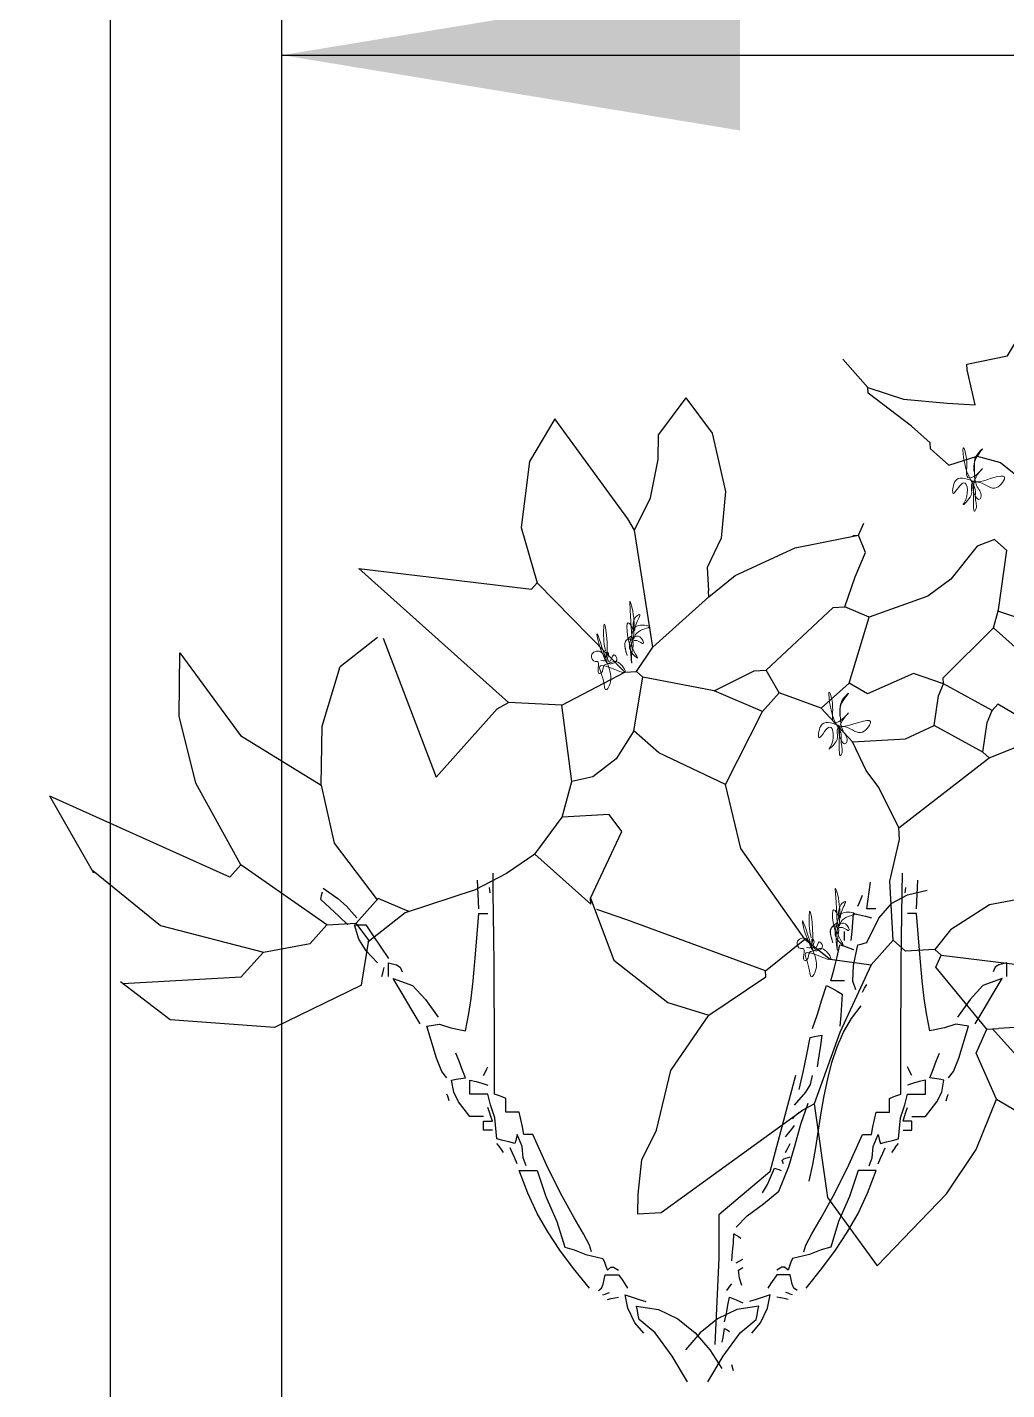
# Model space of a CAD drawing. Header units: millimetres. Extents: x -414464 to 1686, y -90036 to 108605.
# Drawn here: x -403608 to -403181, y 2569 to 3163 of the extents above; entities that cross this region are included whole.
import ezdxf

# ---------------------------------------------------------------- set-up
doc = ezdxf.new("R2010")
doc.units = ezdxf.units.MM
doc.header["$LTSCALE"] = 1000
doc.header["$MEASUREMENT"] = 0
doc.linetypes.add('AUDIT_D_120904163729-0', pattern=[0])
doc.layers.get('0').update_dxf_attribs({"linetype": 'AUDIT_D_120904163729-0'})
doc.layers.add('sb shrubs', color=1, linetype='Continuous')
doc.layers.add('sb-design', color=3, linetype='Continuous')
doc.styles.add('ATTR', font='romans.shx', dxfattribs={"width": 0.8, "height": 0.7})
doc.styles.add('ROMANS', font='romans.shx', dxfattribs={"width": 0.85})
doc.dimstyles.new('DIM-100', dxfattribs={"dimscale": 100, "dimtxt": 2, "dimasz": 2, "dimexe": 0.18, "dimexo": 0.0625, "dimgap": 1, "dimtad": 1, "dimdec": 0, "dimzin": 0, "dimdsep": 46, "dimtxsty": 'ROMANS', "dimcen": 0.09, "dimclrd": 1, "dimclre": 1, "dimclrt": 3, "dimadec": 0, "dimazin": 0, "dimtfac": 1, "dimtdec": 0, "dimtix": 1, "dimtmove": 2, "dimatfit": 3, "dimfxl": 1, "dimtolj": 1, "dimtzin": 0, "dimarcsym": 0})

# ---------------------------------------------------------------- blocks, each defined once
blk = doc.blocks.new('A$C3E916B73')
at = {"layer": 'sb shrubs', "color": 96}
for p, q in [((-5.583, 6.309), (-4.983, 7.234)), ((-4.983, 7.234), (-4.029, 6.346)), ((2.89, 6.753), (3.878, 7.086)), ((3.878, 7.086), (3.984, 6.346)), ((2.219, 6.235), (2.89, 6.753)), ((-8.072, 6.381), (-7.764, 6.381)), ((-8.054, 6.124), (-8.072, 6.381)), ((-7.764, 6.381), (-5.843, 5.151)), ((-5.689, 5.074), (-5.583, 6.309)), ((-4.029, 6.346), (-3.606, 5.791)), ((1.538, 4.997), (2.219, 6.235)), ((3.984, 6.346), (3.914, 5.015)), ((-7.983, 5.68), (-8.054, 6.124)), ((1.307, 5.689), (1.922, 6.227)), ((1.922, 6.227), (2.23, 6.227)), ((0.846, 5.997), (0.461, 5.151)), ((1.307, 5.689), (0.846, 5.997)), ((-3.606, 5.791), (-3.306, 5.151)), ((-7.765, 5.305), (-7.983, 5.68)), ((-3.306, 5.151), (-2.614, 5.612)), ((-2.614, 5.612), (-2.383, 5.382)), ((1.307, 5.689), (1.384, 5.151)), ((-2.383, 5.382), (-3.306, 4.228)), ((-7.765, 5.305), (-7.534, 4.536)), ((-5.843, 5.151), (-5.689, 5.074)), ((-5.3, 4.164), (-5.689, 5.074)), ((-3.306, 5.151), (-3.536, 4.536)), ((0.461, 5.151), (0.461, 4.843)), ((1.538, 4.997), (1.153, 4.305)), ((1.384, 5.151), (1.538, 4.997)), ((3.914, 5.015), (3.69, 4.074)), ((8.435, 5.095), (7.886, 4.955)), ((9.07, 4.947), (8.435, 5.095)), ((-0.461, 4.766), (-0.692, 4.843)), ((0.461, 4.843), (-0.461, 4.766)), ((0.461, 4.843), (1.153, 4.305)), ((7.886, 4.955), (8.962, 4.109)), ((9.5, 4.494), (9.07, 4.947)), ((10.482, 4.873), (10.115, 4.494)), ((10.906, 4.91), (10.482, 4.873)), ((11.345, 4.724), (10.906, 4.91)), ((-0.461, 4.766), (0.592, 3.188)), ((11.345, 4.724), (10.961, 3.802)), ((-7.534, 4.536), (-6.996, 3.844)), ((-3.536, 4.536), (-3.382, 4.228)), ((9.731, 4.186), (9.5, 4.494)), ((10.115, 4.494), (9.731, 4.186)), ((1.153, 4.305), (1.307, 3.383)), ((4.767, 4.382), (3.69, 4.074)), ((4.767, 4.382), (5.714, 4.238)), ((-4.843, 3.306), (-5.3, 4.164)), ((-3.382, 4.228), (-3.998, 3.383)), ((-3.382, 4.228), (-3.306, 4.228)), ((-3.306, 4.228), (-3.229, 4.228)), ((-0.738, 4.228), (-3.229, 4.228)), ((0.461, 3.229), (-0.738, 4.228)), ((3.69, 4.074), (3.69, 4.152)), ((5.714, 4.238), (6.456, 3.794)), ((8.962, 4.109), (8.962, 3.956)), ((9.731, 4.186), (9.807, 3.648)), ((3.69, 4.074), (2.921, 3.306)), ((8.962, 3.956), (7.808, 3.879)), ((8.962, 3.956), (9.269, 3.494)), ((-7.524, 3.646), (-6.996, 3.844)), ((-6.996, 3.844), (-6.227, 3.383)), ((4.066, 3.397), (5.098, 3.872)), ((5.098, 3.872), (5.583, 3.823)), ((6.456, 3.794), (6.688, 3.536)), ((7.808, 3.879), (7.117, 3.341)), ((10.961, 3.802), (11.037, 3.648)), ((-12.674, 3.684), (-14.026, 3.507)), ((-11.507, 3.195), (-12.674, 3.684)), ((-8.195, 3.054), (-7.524, 3.646)), ((9.807, 3.648), (9.269, 3.494)), ((9.807, 3.648), (11.037, 3.648)), ((11.93, 3.319), (11.037, 3.648)), ((-14.026, 3.507), (-14.646, 2.976)), ((-6.227, 3.383), (-6.227, 3.306)), ((-3.998, 3.383), (-3.921, 3.229)), ((-3.921, 3.229), (-2.229, 3.536)), ((1.307, 3.383), (0.592, 3.188)), ((1.845, 3.075), (1.307, 3.383)), ((3.143, 2.479), (4.066, 3.397)), ((5.074, 3.383), (4.843, 3.306)), ((6.688, 3.536), (5.074, 3.383)), ((6.688, 3.536), (6.919, 3.46)), ((9.269, 3.494), (9.192, 3.264)), ((-6.227, 3.306), (-7.995, 2.537)), ((-6.227, 3.306), (-5.689, 2.921)), ((-5.371, 3.202), (-4.843, 3.306)), ((-4.843, 3.306), (-4.536, 2.998)), ((-3.921, 3.229), (-3.998, 3.152)), ((0.461, 3.152), (0.461, 3.229)), ((2.921, 3.306), (1.845, 3.075)), ((4.843, 3.306), (4.69, 3.075)), ((7.117, 3.341), (7.117, 2.956)), ((8.082, 3.209), (7.117, 2.956)), ((8.654, 3.187), (8.082, 3.209)), ((9.192, 3.264), (8.654, 3.187)), ((9.192, 3.264), (9.423, 2.726)), ((12.424, 2.913), (11.93, 3.319)), ((-11.507, 3.195), (-11.378, 2.614)), ((-8.456, 2.229), (-8.195, 3.054)), ((-5.689, 2.921), (-5.371, 3.202)), ((-4.382, 3.152), (-4.536, 2.998)), ((-3.998, 3.152), (-4.382, 3.152)), ((-3.782, 2.906), (-3.998, 3.152)), ((0.461, 3.152), (0.384, 2.691)), ((1.845, 3.075), (2.23, 2.614)), ((4.69, 3.075), (4.228, 2.845)), ((4.69, 3.075), (5.305, 2.845)), ((8.654, 3.187), (8.011, 2.284)), ((-14.622, 2.998), (-13.069, 2.998)), ((-13.069, 2.998), (-12.762, 2.691)), ((-5.689, 2.921), (-6.458, 1.691)), ((-4.536, 2.998), (-4.536, 2.229)), ((-3.253, 2.611), (-3.782, 2.906)), ((10.961, 2.879), (10.807, 2.726)), ((10.961, 2.879), (11.789, 2.543)), ((12.729, 2.187), (12.424, 2.913)), ((-14.083, 2.267), (-12.762, 2.691)), ((-12.762, 2.691), (-12.147, 2.614)), ((0.384, 2.691), (0.308, 2.614)), ((5.305, 2.845), (6.304, 2.46)), ((9.423, 2.726), (9.346, 2.495)), ((10.977, 1.692), (10.807, 2.726)), ((-12.147, 2.614), (-11.916, 2.383)), ((-11.378, 2.614), (-11.532, 2.383)), ((-10.884, 2.285), (-11.392, 2.64)), ((-7.995, 2.537), (-8.38, 2.383)), ((-2.691, 2.537), (-3.253, 2.611)), ((-2.691, 2.537), (-1.845, 2.229)), ((0.308, 2.614), (-0.077, 2.153)), ((2.076, 1.384), (2.23, 2.614)), ((9.346, 2.495), (9.423, 2.341)), ((11.789, 2.543), (12.498, 1.88)), ((-11.916, 2.383), (-12.992, 1.538)), ((-11.916, 2.383), (-11.532, 2.383)), ((-11.224, 2.076), (-11.532, 2.383)), ((-1.845, 2.229), (-1.461, 2.383)), ((-1.461, 2.383), (-1.153, 2.229)), ((4.926, 2.381), (3.143, 2.479)), ((6.24, 1.988), (4.926, 2.381)), ((6.304, 2.46), (6.765, 2.076)), ((9.423, 2.341), (8.27, 0.804)), ((9.423, 2.341), (9.565, 1.618)), ((-14.928, 1.5), (-14.083, 2.267)), ((-10.833, 2.271), (-11.224, 2.076)), ((-9.952, 2.034), (-10.884, 2.285)), ((-8.456, 2.306), (-9.148, 1.615)), ((-8.456, 2.306), (-8.456, 2.229)), ((-8.456, 2.229), (-7.995, 1.384)), ((-4.536, 2.229), (-4.382, 1.691)), ((-1.845, 2.229), (-1.384, 1.922)), ((-1.153, 2.229), (-1.23, 1.922)), ((-0.461, 2.153), (-0.923, 1.691)), ((-0.077, 2.153), (-0.461, 2.153)), ((-0.077, 2.153), (-0.076, 1.575)), ((8.011, 2.284), (7.799, 1.396)), ((12.498, 1.88), (12.729, 2.187)), ((-11.76, 1.323), (-11.237, 2.093)), ((-9.533, 1.845), (-9.952, 2.034)), ((6.919, 1.538), (6.765, 2.076)), ((-9.148, 1.615), (-9.533, 1.845)), ((-1.384, 1.922), (-1.23, 1.922)), ((-1.23, 1.922), (-0.923, 1.691)), ((4.92, 1.384), (4.075, 1.845)), ((-13.146, 1.691), (-15.432, 0.503)), ((-12.992, 1.538), (-13.146, 1.691)), ((-9.148, 1.615), (-8.764, 1.153)), ((-6.458, 1.691), (-6.611, 0.846)), ((-4.382, 1.691), (-4.382, 1.538)), ((-0.923, 1.691), (-0.769, 1.307)), ((9.565, 1.618), (10.422, 0.419)), ((10.73, 0.804), (10.977, 1.692)), ((-14.914, 1.538), (-15.432, 0.503)), ((-12.992, 1.538), (-13.519, 0.438)), ((-4.382, 1.538), (-4.613, 0.999)), ((-4.382, 1.538), (-3.152, 0.692)), ((-0.076, 1.575), (-0.307, 0.999)), ((4.92, 1.384), (4.997, 1.461)), ((4.997, 1.461), (6.227, 1.461)), ((6.227, 1.461), (6.919, 1.538)), ((-11.886, 0.556), (-11.76, 1.323)), ((-7.995, 1.384), (-8.149, 1.153)), ((-0.769, 1.307), (-0.538, 0.999)), ((2.076, 1.384), (1.845, 1.153)), ((2.076, 1.384), (2.076, 1.153)), ((4.92, 1.384), (5.612, 0.231)), ((7.799, 1.396), (7.808, 0.727)), ((-8.764, 1.153), (-8.61, 0.692)), ((-8.149, 1.153), (-8.764, 1.153)), ((1.845, 1.076), (1.538, 0.692)), ((1.845, 1.153), (1.845, 1.076)), ((2.076, 1.153), (2.306, 0.692)), ((-4.613, 0.999), (-4.766, 0.769)), ((-0.538, 0.999), (-0.615, 0.538)), ((-0.538, 0.999), (-0.307, 0.999)), ((-0.307, 0.999), (-0.231, 0.154)), ((-6.611, 0.846), (-7.457, 0.384)), ((-6.611, 0.846), (-6.073, -0.077)), ((-4.766, 0.769), (-4.92, 0.384)), ((3.613, 0.538), (3.383, 0.846)), ((7.808, 0.727), (7.962, 0.573)), ((8.27, 0.804), (7.962, 0.573)), ((10.422, 0.419), (10.73, 0.804)), ((-12.9, -0.152), (-11.886, 0.556)), ((-11.886, 0.556), (-11.829, -0.211)), ((-10.968, -1.315), (-10.379, 0.538)), ((-10.379, 0.538), (-9.533, -0.308)), ((-8.61, 0.692), (-8.687, -0.308)), ((-8.336, 0.65), (-8.61, 0.692)), ((-8.019, 0.429), (-8.336, 0.65)), ((-3.229, 0.615), (-3.844, 0.231)), ((-3.152, 0.692), (-3.229, 0.615)), ((-3.229, 0.615), (-3.152, 0.231)), ((-3.152, 0.692), (-2.691, 0.538)), ((-2.691, 0.538), (-2.383, 0.538)), ((-2.691, 0.538), (-2.537, 0.308)), ((-2.383, 0.538), (-2.537, 0.308)), ((-2.383, 0.538), (-2.076, 0.461)), ((-0.615, 0.538), (-0.846, 0.308)), ((1.384, 0.615), (1.23, 0.231)), ((1.538, 0.692), (1.384, 0.615)), ((1.384, 0.692), (1.384, 0.615)), ((2.306, 0.692), (1.922, 0.308)), ((2.306, 0.692), (3.075, -0.077)), ((3.613, 0.538), (3.383, -0.077)), ((3.613, 0.538), (5.458, -0.231)), ((7.962, 0.573), (7.886, 0.496)), ((-13.519, 0.438), (-13.688, -0.447)), ((-7.765, 0.077), (-8.019, 0.429)), ((-7.457, 0.384), (-7.765, 0.077)), ((-4.92, 0.384), (-5.305, -0.077)), ((-4.92, 0.384), (-4.228, 0.384)), ((-4.228, 0.384), (-3.844, 0.231)), ((-2.076, 0.461), (-1.307, 0.231)), ((-2.076, 0.461), (-1.768, 0)), ((8.764, 0.384), (7.227, -0.692)), ((8.764, 0.384), (9.302, 0)), ((-3.844, 0.231), (-3.767, -0.154)), ((-3.152, 0.231), (-3.075, 0.077)), ((-2.537, 0.308), (-2.998, 0)), ((-2.537, 0.308), (-2.537, 0.231)), ((-2.537, 0.231), (-2.306, -0.308)), ((-1.307, 0.231), (-1.384, 0)), ((-0.846, 0.308), (-1.307, 0.231)), ((-0.846, 0.308), (-0.538, -0.154)), ((1.23, 0.231), (0.692, 0.077)), ((1.23, 0.231), (1.384, 0.154)), ((1.922, 0.308), (1.691, 0.154)), ((5.458, -0.231), (5.612, 0.231)), ((-7.765, 0.077), (-7.611, -0.615)), ((-3.075, 0.077), (-3.69, -0.308)), ((-2.998, 0), (-3.075, 0.077)), ((-1.768, 0), (-2.306, -0.308)), ((-1.768, 0), (-1.384, 0)), ((-1.384, 0), (-0.923, -0.308)), ((-0.231, 0.154), (-0.538, -0.154)), ((-0.231, 0.154), (0.231, -0.154)), ((0.692, 0.077), (0.231, -0.231)), ((1.384, 0.154), (1.384, -0.384)), ((1.691, 0.154), (1.384, 0.154)), ((9.302, 0), (8.072, -0.769)), ((-13.632, -1.273), (-12.9, -0.152)), ((-6.073, -0.077), (-6.688, -0.384)), ((-6.073, -0.077), (-5.843, -0.308)), ((-5.305, -0.077), (-5.843, -0.308)), ((-5.305, -0.077), (-4.92, -0.384)), ((-3.767, -0.154), (-3.69, -0.308)), ((-0.538, -0.154), (-0.692, -0.384)), ((0.231, -0.154), (0.231, -0.231)), ((3.017, -0.518), (3.075, -0.077)), ((3.383, -0.077), (3.075, -0.077)), ((-11.829, -0.211), (-11.548, -0.978)), ((-9.533, -0.308), (-9.379, -0.384)), ((-8.687, -0.308), (-9.379, -0.384)), ((-8.687, -0.308), (-7.842, -0.692)), ((-5.843, -0.308), (-5.996, -0.615)), ((-4.689, -0.231), (-4.92, -0.384)), ((-4.074, -0.461), (-4.689, -0.231)), ((-3.69, -0.308), (-4.074, -0.461)), ((-3.69, -0.308), (-3.69, -0.384)), ((-2.306, -0.308), (-2.998, -0.999)), ((-0.923, -0.308), (-0.692, -0.384)), ((0.231, -0.231), (-0.231, -1.23)), ((-13.688, -0.447), (-13.632, -1.273)), ((-9.379, -0.384), (-11.235, -2.24)), ((-6.688, -0.384), (-7.611, -0.615)), ((-6.688, -0.384), (-6.15, -0.615)), ((-4.92, -0.384), (-4.613, -1.23)), ((-3.69, -0.384), (-2.998, -0.999)), ((-0.692, -0.384), (-0.384, -1.153)), ((0.39, -0.711), (0.955, -0.459)), ((0.955, -0.459), (1.384, -0.384)), ((1.384, -0.384), (1.999, -1.845)), ((2.678, -1.287), (3.017, -0.518)), ((-7.842, -0.692), (-8.918, -1.922)), ((-7.842, -0.692), (-7.688, -0.692)), ((-7.611, -0.615), (-7.688, -0.692)), ((-7.688, -0.692), (-7.457, -0.999)), ((-6.15, -0.615), (-5.996, -0.615)), ((-5.996, -0.615), (-5.074, -1.384)), ((-0.231, -1.23), (0.39, -0.711)), ((7.15, -0.692), (7.073, -0.769)), ((7.073, -0.692), (7.073, -0.769)), ((7.073, -0.692), (7.15, -0.692)), ((7.15, -0.692), (7.227, -0.692)), ((5.326, -0.977), (6.535, -0.769)), ((7.073, -0.769), (6.535, -0.769)), ((7.073, -0.769), (7.073, -0.846)), ((7.073, -0.846), (7.303, -1.23)), ((8.072, -0.769), (7.919, -0.999)), ((-11.548, -0.978), (-11.041, -1.333)), ((-7.457, -0.999), (-7.611, -2.537)), ((-7.457, -0.999), (-6.688, -1.614)), ((-2.998, -0.999), (-2.921, -1.23)), ((-2.271, -0.952), (-2.927, -1.213)), ((-1.922, -0.922), (-2.271, -0.952)), ((-0.384, -1.153), (-1.922, -0.922)), ((4.761, -1.532), (5.326, -0.977)), ((7.919, -0.999), (7.303, -1.23)), ((7.919, -0.999), (9.225, -1.076)), ((-4.613, -1.23), (-4.92, -1.384)), ((-3.833, -1.461), (-4.613, -1.23)), ((-2.921, -1.23), (-2.768, -1.999)), ((-0.384, -1.153), (-0.231, -1.23)), ((7.303, -1.23), (7.073, -1.614)), ((9.225, -1.076), (10.148, -1.768)), ((-5.074, -1.384), (-4.92, -1.384)), ((-4.92, -1.384), (-4.766, -1.768)), ((2.383, -1.768), (2.678, -1.287)), ((5.612, -1.384), (4.761, -1.532)), ((5.612, -1.384), (6.381, -1.461)), ((-3.518, -1.667), (-3.833, -1.461)), ((6.381, -1.461), (6.535, -1.691)), ((-6.688, -1.614), (-6.329, -1.874)), ((-6.688, -1.614), (-6.688, -1.691)), ((-6.688, -1.999), (-6.688, -1.691)), ((-4.766, -1.768), (-4.613, -2.076)), ((-3.152, -2.076), (-3.518, -1.667)), ((0.984, -1.731), (0.615, -1.768)), ((0.615, -1.768), (1, -2.537)), ((1.337, -1.879), (0.984, -1.731)), ((2.383, -1.768), (1.999, -1.845)), ((2.383, -1.768), (3.075, -2.076)), ((6.535, -1.691), (5.843, -2.229)), ((7.073, -1.614), (6.535, -1.691)), ((7.073, -1.614), (7.227, -1.845)), ((10.148, -1.768), (9.994, -2.076)), ((-11.235, -2.24), (-8.995, -1.845)), ((-9.087, -2.658), (-8.918, -1.922)), ((-8.995, -1.845), (-8.918, -1.922)), ((-6.329, -1.874), (-5.528, -2.19)), ((1.614, -2.229), (1.337, -1.879)), ((1.999, -1.845), (1.614, -2.229)), ((7.227, -1.845), (8.072, -1.999)), ((7.227, -1.845), (7.38, -2.998)), ((8.457, -1.922), (8.072, -1.999)), ((9.994, -2.076), (8.457, -1.922)), ((-6.486, -2.369), (-6.688, -1.999)), ((-4.613, -2.076), (-4.689, -2.306)), ((-2.921, -2.153), (-3.152, -2.076)), ((-2.768, -1.999), (-2.921, -2.153)), ((2.932, -2.249), (3.075, -2.076)), ((8.072, -1.999), (9.225, -3.613)), ((-5.528, -2.19), (-4.689, -2.306)), ((-4.766, -2.306), (-4.689, -2.306)), ((-4.689, -2.306), (-4.613, -2.46)), ((2.664, -2.397), (2.932, -2.249)), ((5.843, -2.229), (5.679, -2.752)), ((-6.394, -2.974), (-6.486, -2.369)), ((2.306, -2.537), (2.664, -2.397)), ((-8.929, -3.511), (-9.087, -2.658)), ((-7.611, -2.537), (-7.688, -2.691)), ((-7.611, -2.537), (-7.379, -2.947)), ((1, -2.537), (0.923, -2.691)), ((2.614, -2.767), (2.306, -2.537)), ((-7.688, -2.691), (-8.566, -4.048)), ((0, -2.691), (-0.461, -3.075)), ((0.923, -2.691), (0, -2.691)), ((2.763, -2.796), (2.614, -2.767)), ((3.074, -2.959), (2.763, -2.796)), ((5.679, -2.752), (5.714, -3.418)), ((-7.379, -2.947), (-7.248, -3.442)), ((-6.526, -3.745), (-6.394, -2.974)), ((-2.783, -3.153), (-2.614, -2.998)), ((-2.614, -2.998), (-2.229, -2.998)), ((-2.229, -2.998), (-2.229, -3.383)), ((3.427, -3.27), (3.074, -2.959)), ((7.38, -2.998), (6.458, -4.228)), ((7.38, -2.998), (8.61, -3.844)), ((-3.613, -3.306), (-3.46, -3.152)), ((-3.46, -3.152), (-3.085, -3.249)), ((-3.085, -3.249), (-2.783, -3.153)), ((-0.461, -3.075), (-0.384, -3.229)), ((0.923, -3.152), (-0.384, -3.229)), ((1.538, -3.921), (0.923, -3.152)), ((-3.613, -3.306), (-3.69, -3.383)), ((3.613, -3.536), (3.427, -3.27)), ((-8.566, -4.048), (-8.929, -3.511)), ((-7.248, -3.442), (-7.226, -3.767)), ((-3.69, -3.459), (-3.921, -3.69)), ((-3.69, -3.383), (-3.69, -3.459)), ((-2.229, -3.383), (-1.614, -3.459)), ((-1.614, -3.459), (-1.461, -3.69)), ((2.153, -3.613), (2.383, -3.383)), ((2.383, -3.383), (2.805, -3.521)), ((2.805, -3.521), (3.257, -3.566)), ((3.257, -3.566), (3.613, -3.536)), ((3.613, -3.536), (3.69, -3.613)), ((5.714, -3.418), (6.074, -3.844)), ((-3.921, -3.69), (-4.459, -4.151)), ((-1.461, -3.69), (-1.922, -3.921)), ((-1.307, -3.767), (-1.461, -3.69)), ((2.153, -3.844), (2.153, -3.613)), ((9.225, -3.613), (8.995, -4.228)), ((-6.842, -4.228), (-7.226, -3.767)), ((-6.842, -4.228), (-6.526, -3.745)), ((2.153, -3.844), (1.538, -3.921)), ((6.074, -3.844), (6.227, -4.305)), ((8.61, -3.844), (8.995, -4.228)), ((-4.459, -4.228), (-4.004, -4.047)), ((-4.004, -4.047), (-3.439, -3.965)), ((-3.439, -3.965), (-3.075, -3.921)), ((-3.075, -3.921), (-3.152, -4.382)), ((-1.922, -3.921), (-1.384, -4.536)), ((-4.459, -4.228), (-4.766, -4.613)), ((-4.459, -4.151), (-4.459, -4.228)), ((6.458, -4.228), (6.227, -4.305)), ((-3.152, -4.382), (-3.152, -4.459)), ((-3.152, -4.459), (-2.614, -4.536)), ((-2.614, -4.536), (-2.46, -4.766)), ((-2.46, -4.766), (-2.31, -4.543)), ((-2.31, -4.543), (-2.047, -4.46)), ((-2.047, -4.46), (-1.732, -4.515)), ((-1.732, -4.515), (-1.537, -4.766)), ((-1.384, -4.536), (-1.537, -4.766))]:
    blk.add_line(p, q, dxfattribs=at)
for centre, start, end in [((-0.738, 4.228), 49.844, 89.647), ((-11.507, 3.195), 12.8043, 67.5333)]:
    blk.add_arc(centre, 0.00000961, start, end, dxfattribs=at)
blk = doc.blocks.new('gt')
at = {"layer": 'sb-design', "color": 46}
for p, q in [((597.9918, 207.1282), (597.9912, 207.1796)), ((599.0604, 207.1282), (599.061, 207.1796)), ((597.5434, 207.1212), (597.5455, 207.1309)), ((597.547, 207.1403), (597.5855, 207.114)), ((597.9543, 207.0863), (597.9507, 207.1614)), ((597.9836, 207.1286), (597.9821, 207.1426)), ((598.9684, 207.0863), (598.9777, 207.1564)), ((599.0686, 207.1286), (599.0701, 207.1426)), ((599.0746, 207.1234), (599.1261, 207.1358)), ((599.0979, 207.0863), (599.1015, 207.1614)), ((597.5411, 207.111), (597.5434, 207.1212)), ((597.5646, 207.0895), (597.5411, 207.111)), ((597.5855, 207.114), (597.6083, 207.0939)), ((597.9925, 207.0717), (597.9918, 207.1282)), ((598.9449, 207.0934), (598.9493, 207.1036)), ((598.9493, 207.1036), (598.9531, 207.1133)), ((598.9531, 207.1133), (598.9566, 207.1227)), ((598.9999, 207.0622), (599.0339, 207.1014)), ((599.0339, 207.1014), (599.0746, 207.1234)), ((599.0597, 207.0717), (599.0604, 207.1282)), ((597.5881, 207.0675), (597.5646, 207.0895)), ((597.6115, 207.0452), (597.5881, 207.0675)), ((597.6083, 207.0939), (597.635, 207.0628)), ((597.9455, 206.9679), (597.9543, 207.0746)), ((597.9543, 207.0746), (597.9624, 207.0746)), ((597.9624, 207.0746), (597.9704, 207.0746)), ((597.9704, 207.0746), (597.9777, 207.0746)), ((597.9932, 207.0099), (597.9925, 207.0717)), ((598.9316, 207.0511), (598.9332, 207.0746)), ((598.9332, 207.0746), (598.9493, 207.071)), ((598.9493, 207.071), (598.9648, 207.0672)), ((598.9648, 207.0672), (598.9801, 207.0628)), ((598.9766, 207.0863), (598.9684, 207.0863)), ((598.9684, 206.9983), (598.9999, 207.0622)), ((598.9845, 207.0863), (598.9766, 207.0863)), ((598.9919, 207.0863), (598.9845, 207.0863)), ((599.059, 207.0099), (599.0597, 207.0717)), ((599.0818, 207.0746), (599.0745, 207.0746)), ((599.0898, 207.0746), (599.0818, 207.0746)), ((599.0979, 207.0746), (599.0898, 207.0746)), ((599.1067, 206.9679), (599.0979, 207.0746)), ((597.6402, 207.0071), (597.6291, 207.0452)), ((597.6291, 207.0452), (597.6394, 207.0452)), ((597.6394, 207.0452), (597.6491, 207.0452)), ((597.6491, 207.0452), (597.6585, 207.0452)), ((597.6585, 207.0452), (597.6784, 207.0159)), ((598.9097, 207.0202), (598.9097, 207.0276)), ((598.9273, 207.0042), (598.9296, 207.0276)), ((598.9296, 207.0276), (598.9316, 207.0511)), ((597.6599, 206.9773), (597.6402, 207.0071)), ((597.6784, 207.0159), (597.6984, 206.9865)), ((597.9939, 206.9421), (597.9932, 207.0099)), ((598.8906, 206.9616), (598.898, 206.9924)), ((598.898, 206.9924), (598.9097, 206.9889)), ((598.9097, 207.0123), (598.9097, 207.0202)), ((598.9097, 207.0042), (598.9097, 207.0123)), ((598.9097, 206.9889), (598.9214, 206.985)), ((598.9329, 206.9385), (598.9449, 206.9924)), ((598.9449, 206.9924), (598.9531, 206.9947)), ((598.9531, 206.9947), (598.961, 206.9968)), ((598.961, 206.9968), (598.9684, 206.9983)), ((599.0583, 206.9421), (599.059, 207.0099)), ((597.689, 206.9455), (597.6599, 206.9773)), ((597.6984, 206.9865), (597.7184, 206.9572)), ((597.9393, 206.8986), (597.9455, 206.9679)), ((598.8827, 206.9302), (598.8906, 206.9616)), ((598.9214, 206.985), (598.9332, 206.9807)), ((599.1129, 206.8986), (599.1067, 206.9679)), ((597.7007, 206.9103), (597.703, 206.9184)), ((597.703, 206.9184), (597.7051, 206.9263)), ((597.7051, 206.9263), (597.7066, 206.9337)), ((597.7184, 206.9455), (597.7392, 206.9407)), ((597.7184, 206.9337), (597.7184, 206.9455)), ((597.7184, 206.922), (597.7184, 206.9337)), ((597.7184, 206.9103), (597.7184, 206.922)), ((597.7392, 206.9407), (597.7483, 206.9346)), ((597.7483, 206.9346), (597.7536, 206.922)), ((597.9944, 206.868), (597.9939, 206.9421)), ((598.8745, 206.8985), (598.8827, 206.9302)), ((598.9314, 206.8976), (598.9329, 206.9385)), ((599.0578, 206.868), (599.0583, 206.9421)), ((599.3039, 206.9346), (599.2986, 206.922)), ((599.313, 206.9407), (599.3039, 206.9346)), ((599.3338, 206.9455), (599.313, 206.9407)), ((599.3338, 206.9337), (599.3338, 206.9455)), ((599.3338, 206.922), (599.3338, 206.9337)), ((599.3338, 206.9103), (599.3338, 206.922)), ((597.7301, 206.9044), (597.7811, 206.8863)), ((597.7536, 206.8653), (597.7301, 206.9044)), ((597.7811, 206.8863), (597.8144, 206.8497)), ((597.934, 206.8521), (597.9393, 206.8986)), ((598.851, 206.8492), (598.8627, 206.8868)), ((598.8627, 206.8868), (598.8768, 206.8794)), ((598.8862, 206.8985), (598.8745, 206.8985)), ((598.898, 206.8985), (598.8862, 206.8985)), ((598.9097, 206.8985), (598.898, 206.8985)), ((598.939, 206.875), (598.9314, 206.8976)), ((598.9625, 206.8794), (598.9684, 206.8891)), ((599.1182, 206.8521), (599.1129, 206.8986)), ((599.2711, 206.8863), (599.2378, 206.8497)), ((599.3221, 206.9044), (599.2711, 206.8863)), ((599.2986, 206.8653), (599.3221, 206.9044)), ((597.777, 206.8257), (597.7536, 206.8653)), ((597.8144, 206.8497), (597.8475, 206.8034)), ((597.9278, 206.8135), (597.934, 206.8521)), ((597.9949, 206.787), (597.9944, 206.868)), ((598.8389, 206.8117), (598.851, 206.8492)), ((598.8768, 206.8794), (598.8906, 206.8715)), ((598.8906, 206.8715), (598.9038, 206.8633)), ((598.9038, 206.8633), (598.9023, 206.836)), ((598.9566, 206.8692), (598.9625, 206.8794)), ((599.0573, 206.787), (599.0578, 206.868)), ((599.1244, 206.8135), (599.1182, 206.8521)), ((599.2378, 206.8497), (599.2047, 206.8034)), ((599.2752, 206.8257), (599.2986, 206.8653)), ((597.8005, 206.7858), (597.777, 206.8257)), ((597.9191, 206.7682), (597.9278, 206.8135)), ((598.8264, 206.7741), (598.8389, 206.8117)), ((598.9023, 206.836), (598.9003, 206.8081)), ((598.9283, 206.8004), (598.9537, 206.8331)), ((599.1331, 206.7682), (599.1244, 206.8135)), ((599.2517, 206.7858), (599.2752, 206.8257)), ((597.8181, 206.78), (597.8513, 206.7853)), ((597.8435, 206.6967), (597.8181, 206.78)), ((597.8513, 206.7853), (597.8812, 206.7755)), ((597.8812, 206.7755), (597.9191, 206.7682)), ((597.9952, 206.6988), (597.9949, 206.787)), ((598.9003, 206.8081), (598.898, 206.78)), ((598.9075, 206.7645), (598.9283, 206.8004)), ((599.057, 206.6988), (599.0573, 206.787)), ((599.171, 206.7755), (599.1331, 206.7682)), ((599.2009, 206.7853), (599.171, 206.7755)), ((599.2341, 206.78), (599.2009, 206.7853)), ((599.2087, 206.6967), (599.2341, 206.78)), ((598.8111, 206.7057), (598.8205, 206.7506)), ((598.8205, 206.7506), (598.831, 206.7529)), ((598.831, 206.7529), (598.8413, 206.755)), ((598.8413, 206.755), (598.851, 206.7565)), ((598.851, 206.7565), (598.8471, 206.7295)), ((598.8906, 206.7259), (598.9075, 206.7645)), ((597.9026, 206.6884), (597.8944, 206.7095)), ((598.8014, 206.6602), (598.8111, 206.7057)), ((598.8471, 206.7295), (598.8427, 206.7022)), ((598.877, 206.6849), (598.8906, 206.7259)), ((599.1496, 206.6884), (599.1578, 206.7095)), ((597.8572, 206.6617), (597.8435, 206.6967)), ((597.9108, 206.6669), (597.9026, 206.6884)), ((597.9742, 206.6669), (597.9777, 206.6743)), ((597.9954, 206.6027), (597.9952, 206.6988)), ((598.8427, 206.7022), (598.8381, 206.6743)), ((598.866, 206.6422), (598.877, 206.6849)), ((599.0568, 206.6027), (599.057, 206.6988)), ((599.078, 206.6669), (599.0745, 206.6743)), ((599.1414, 206.6669), (599.1496, 206.6884)), ((599.195, 206.6617), (599.2087, 206.6967)), ((597.8709, 206.645), (597.8572, 206.6617)), ((597.8827, 206.6391), (597.8952, 206.6414)), ((597.8884, 206.6074), (597.8827, 206.6391)), ((597.8952, 206.6414), (597.9073, 206.6435)), ((597.9073, 206.6435), (597.9191, 206.645)), ((597.9191, 206.645), (597.9108, 206.6669)), ((597.9308, 206.6391), (597.9469, 206.6353)), ((597.9308, 206.6273), (597.9308, 206.6391)), ((597.9469, 206.6353), (597.9624, 206.6309)), ((597.966, 206.6509), (597.9704, 206.659)), ((597.9704, 206.659), (597.9742, 206.6669)), ((598.7911, 206.6145), (598.8014, 206.6602)), ((598.8207, 206.6276), (598.8264, 206.6509)), ((598.857, 206.5982), (598.866, 206.6422)), ((599.0818, 206.659), (599.078, 206.6669)), ((599.0862, 206.6509), (599.0818, 206.659)), ((599.1053, 206.6353), (599.0898, 206.6309)), ((599.1214, 206.6391), (599.1053, 206.6353)), ((599.1214, 206.6273), (599.1214, 206.6391)), ((599.1331, 206.645), (599.1414, 206.6669)), ((599.1449, 206.6435), (599.1331, 206.645)), ((599.157, 206.6414), (599.1449, 206.6435)), ((599.1695, 206.6391), (599.157, 206.6414)), ((599.1638, 206.6074), (599.1695, 206.6391)), ((599.1813, 206.645), (599.195, 206.6617)), ((597.8732, 206.5969), (597.8709, 206.6027)), ((597.8753, 206.591), (597.8732, 206.5969)), ((597.9008, 206.5828), (597.8884, 206.6074)), ((597.9308, 206.6153), (597.9308, 206.6273)), ((597.9308, 206.6027), (597.9308, 206.6153)), ((597.9469, 206.6027), (597.9308, 206.6027)), ((597.9624, 206.6027), (597.9469, 206.6027)), ((597.9624, 206.6309), (597.9777, 206.6262)), ((597.9777, 206.6027), (597.9624, 206.6027)), ((597.9844, 206.5749), (597.9777, 206.6027)), ((598.0056, 206.5992), (597.9954, 206.6027)), ((598.0153, 206.5953), (598.0056, 206.5992)), ((599.0369, 206.5953), (599.0466, 206.5992)), ((599.0466, 206.5992), (599.0568, 206.6027)), ((599.0678, 206.5749), (599.0745, 206.6027)), ((599.0898, 206.6309), (599.0745, 206.6262)), ((599.0745, 206.6027), (599.0898, 206.6027)), ((599.0898, 206.6027), (599.1053, 206.6027)), ((599.1053, 206.6027), (599.1214, 206.6027)), ((599.1214, 206.6153), (599.1214, 206.6273)), ((599.1214, 206.6027), (599.1214, 206.6153)), ((599.1514, 206.5828), (599.1638, 206.6074)), ((599.1769, 206.591), (599.179, 206.5969)), ((599.179, 206.5969), (599.1813, 206.6027)), ((597.8768, 206.5851), (597.8753, 206.591)), ((597.9308, 206.5441), (597.9008, 206.5828)), ((597.9821, 206.5558), (597.9777, 206.5675)), ((597.9962, 206.5406), (597.9844, 206.5749)), ((598.0247, 206.591), (598.0153, 206.5953)), ((598.0247, 206.5793), (598.0247, 206.591)), ((598.0247, 206.5675), (598.0247, 206.5793)), ((598.0247, 206.5558), (598.0247, 206.5675)), ((599.0275, 206.591), (599.0369, 206.5953)), ((599.0275, 206.5793), (599.0275, 206.591)), ((599.0275, 206.5675), (599.0275, 206.5793)), ((599.0275, 206.5558), (599.0275, 206.5675)), ((599.056, 206.5406), (599.0678, 206.5749)), ((599.0701, 206.5558), (599.0745, 206.5675)), ((599.1214, 206.5441), (599.1514, 206.5828)), ((599.1754, 206.5851), (599.1769, 206.591)), ((597.9425, 206.5441), (597.9308, 206.5441)), ((597.9543, 206.5441), (597.9425, 206.5441)), ((597.966, 206.5441), (597.9543, 206.5441)), ((597.966, 206.5323), (597.9742, 206.5323)), ((597.966, 206.5249), (597.966, 206.5323)), ((597.9742, 206.5323), (597.9821, 206.5323)), ((597.9859, 206.5441), (597.9821, 206.5558)), ((597.9821, 206.5323), (597.9895, 206.5323)), ((597.9895, 206.5323), (597.9859, 206.5441)), ((598.0012, 206.4854), (597.9962, 206.5406)), ((598.0364, 206.5558), (598.0247, 206.5558)), ((598.0482, 206.5558), (598.0364, 206.5558)), ((598.0599, 206.5558), (598.0482, 206.5558)), ((598.0643, 206.5367), (598.0599, 206.5558)), ((598.0681, 206.517), (598.0643, 206.5367)), ((598.9841, 206.517), (598.9879, 206.5367)), ((598.9879, 206.5367), (598.9923, 206.5558)), ((598.9923, 206.5558), (599.004, 206.5558)), ((599.004, 206.5558), (599.0158, 206.5558)), ((599.0158, 206.5558), (599.0275, 206.5558)), ((599.051, 206.4854), (599.056, 206.5406)), ((599.0627, 206.5323), (599.0663, 206.5441)), ((599.0701, 206.5323), (599.0627, 206.5323)), ((599.0663, 206.5441), (599.0701, 206.5558)), ((599.078, 206.5323), (599.0701, 206.5323)), ((599.0862, 206.5323), (599.078, 206.5323)), ((599.0862, 206.5441), (599.0979, 206.5441)), ((599.0862, 206.5249), (599.0862, 206.5323)), ((599.0979, 206.5441), (599.1097, 206.5441)), ((599.1097, 206.5441), (599.1214, 206.5441)), ((597.966, 206.517), (597.966, 206.5249)), ((597.966, 206.5088), (597.966, 206.517)), ((597.9742, 206.5088), (597.966, 206.5088)), ((597.9821, 206.5088), (597.9742, 206.5088)), ((597.9895, 206.5088), (597.9821, 206.5088)), ((598.0525, 206.4897), (598.0505, 206.4818)), ((598.054, 206.4971), (598.0525, 206.4897)), ((598.0672, 206.4656), (598.054, 206.4971)), ((598.0716, 206.4971), (598.0681, 206.517)), ((598.0798, 206.4971), (598.0716, 206.4971)), ((598.0877, 206.4971), (598.0798, 206.4971)), ((598.0951, 206.4971), (598.0877, 206.4971)), ((598.1354, 206.4084), (598.0951, 206.4971)), ((598.9168, 206.4084), (598.9571, 206.4971)), ((598.9571, 206.4971), (598.9645, 206.4971)), ((598.9645, 206.4971), (598.9724, 206.4971)), ((598.9724, 206.4971), (598.9806, 206.4971)), ((598.9806, 206.4971), (598.9841, 206.517)), ((598.985, 206.4656), (598.9982, 206.4971)), ((598.9982, 206.4971), (598.9997, 206.4897)), ((598.9997, 206.4897), (599.0017, 206.4818)), ((599.0627, 206.5088), (599.0701, 206.5088)), ((599.0701, 206.5088), (599.078, 206.5088)), ((599.078, 206.5088), (599.0862, 206.5088)), ((599.0862, 206.517), (599.0862, 206.5249)), ((599.0862, 206.5088), (599.0862, 206.517)), ((598.0173, 206.4818), (598.0012, 206.4854)), ((598.0071, 206.4662), (598.0012, 206.4736)), ((598.013, 206.4583), (598.0071, 206.4662)), ((598.0188, 206.4502), (598.013, 206.4583)), ((598.0329, 206.478), (598.0173, 206.4818)), ((598.0482, 206.4736), (598.0329, 206.478)), ((598.0423, 206.4486), (598.0364, 206.4619)), ((598.0505, 206.4818), (598.0482, 206.4736)), ((598.0699, 206.4362), (598.0672, 206.4656)), ((598.9823, 206.4362), (598.985, 206.4656)), ((599.0017, 206.4818), (599.004, 206.4736)), ((599.004, 206.4736), (599.0193, 206.478)), ((599.0099, 206.4486), (599.0158, 206.4619)), ((599.0193, 206.478), (599.0349, 206.4818)), ((599.0334, 206.4502), (599.0392, 206.4583)), ((599.0349, 206.4818), (599.051, 206.4854)), ((599.0392, 206.4583), (599.0451, 206.4662)), ((599.0451, 206.4662), (599.051, 206.4736)), ((598.0482, 206.4349), (598.0423, 206.4486)), ((598.054, 206.4208), (598.0482, 206.4349)), ((598.0775, 206.4149), (598.0699, 206.4362)), ((598.9747, 206.4149), (598.9823, 206.4362)), ((598.9982, 206.4208), (599.004, 206.4349)), ((599.004, 206.4349), (599.0099, 206.4486)), ((598.082, 206.3439), (598.0599, 206.4032)), ((598.0599, 206.4032), (598.076, 206.4032)), ((598.076, 206.4032), (598.0916, 206.4032)), ((598.0916, 206.4032), (598.1069, 206.4032)), ((598.1069, 206.4032), (598.1293, 206.3347)), ((598.172, 206.3363), (598.1354, 206.4084)), ((598.8802, 206.3363), (598.9168, 206.4084)), ((598.9453, 206.4032), (598.9229, 206.3347)), ((598.9606, 206.4032), (598.9453, 206.4032)), ((598.9762, 206.4032), (598.9606, 206.4032)), ((598.9702, 206.3439), (598.9923, 206.4032)), ((598.9923, 206.4032), (598.9762, 206.4032)), ((598.1066, 206.2911), (598.082, 206.3439)), ((598.1293, 206.3347), (598.1583, 206.2694)), ((598.2032, 206.2797), (598.172, 206.3363)), ((598.849, 206.2797), (598.8802, 206.3363)), ((598.9229, 206.3347), (598.8939, 206.2694)), ((598.9456, 206.2911), (598.9702, 206.3439)), ((598.1343, 206.2424), (598.1066, 206.2911)), ((598.2275, 206.2373), (598.2032, 206.2797)), ((598.8247, 206.2373), (598.849, 206.2797)), ((598.9179, 206.2424), (598.9456, 206.2911)), ((598.1658, 206.1952), (598.1343, 206.2424)), ((598.1583, 206.2694), (598.1785, 206.2025)), ((598.8939, 206.2694), (598.8737, 206.2025)), ((598.8864, 206.1952), (598.9179, 206.2424)), ((598.2018, 206.1472), (598.1658, 206.1952)), ((598.1785, 206.2025), (598.203, 206.1962)), ((598.203, 206.1962), (598.2341, 206.1834)), ((598.8492, 206.1962), (598.8181, 206.1834)), ((598.8737, 206.2025), (598.8492, 206.1962)), ((598.8504, 206.1472), (598.8864, 206.1952)), ((598.243, 206.0957), (598.2018, 206.1472)), ((598.8092, 206.0957), (598.8504, 206.1472))]:
    blk.add_line(p, q, dxfattribs=at)
at = {"layer": 'sb-design', "color": 36}
for p, q in [((598.7794, 206.5734), (598.8085, 206.6076)), ((598.8085, 206.6076), (598.8207, 206.6276)), ((598.8492, 206.5533), (598.857, 206.5982)), ((598.7954, 206.5245), (598.8146, 206.5793)), ((598.7735, 206.5382), (598.7794, 206.5441)), ((598.7794, 206.5441), (598.7853, 206.5499)), ((598.7853, 206.5499), (598.7911, 206.5558)), ((598.8421, 206.5081), (598.8492, 206.5533)), ((598.7559, 206.4912), (598.7641, 206.5015)), ((598.7641, 206.5015), (598.772, 206.5111)), ((598.772, 206.5111), (598.7794, 206.5206)), ((598.7809, 206.4704), (598.7954, 206.5245)), ((598.8349, 206.4629), (598.8421, 206.5081)), ((598.7559, 206.4502), (598.7603, 206.4583)), ((598.7603, 206.4583), (598.7641, 206.4662)), ((598.7641, 206.4662), (598.7677, 206.4736)), ((598.7641, 206.4132), (598.7809, 206.4704)), ((598.827, 206.4184), (598.8349, 206.4629)), ((598.7468, 206.4293), (598.7514, 206.4339)), ((598.7501, 206.4208), (598.7468, 206.4293)), ((598.7514, 206.4339), (598.7677, 206.4384)), ((598.8176, 206.375), (598.827, 206.4184)), ((598.709, 206.3661), (598.7266, 206.4091)), ((598.7266, 206.4091), (598.7325, 206.4076)), ((598.7325, 206.4076), (598.7383, 206.4055)), ((598.7383, 206.3492), (598.7641, 206.4132)), ((598.7383, 206.4055), (598.7442, 206.4032)), ((598.6953, 206.3445), (598.709, 206.3661)), ((598.6977, 206.3157), (598.7383, 206.3492)), ((598.6557, 206.2849), (598.6977, 206.3157)), ((598.6268, 206.2553), (598.6557, 206.2849)), ((598.2433, 206.2081), (598.2275, 206.2373)), ((598.2489, 206.1908), (598.2433, 206.2081)), ((598.6174, 206.1908), (598.6194, 206.2142)), ((598.6194, 206.2142), (598.621, 206.2377)), ((598.621, 206.2377), (598.6268, 206.2341)), ((598.6268, 206.2341), (598.6327, 206.2303)), ((598.6327, 206.2303), (598.6386, 206.226)), ((598.8033, 206.1908), (598.8089, 206.2081)), ((598.8089, 206.2081), (598.8247, 206.2373)), ((598.2341, 206.1834), (598.2782, 206.1732)), ((598.2782, 206.1732), (598.2826, 206.1634)), ((598.6151, 206.1673), (598.6174, 206.1908)), ((598.6268, 206.1614), (598.6444, 206.1716)), ((598.774, 206.1732), (598.7696, 206.1634)), ((598.8181, 206.1834), (598.774, 206.1732)), ((598.2826, 206.1634), (598.2864, 206.1532)), ((598.2864, 206.1532), (598.29, 206.1426)), ((598.29, 206.1426), (598.2989, 206.1505)), ((598.2989, 206.1505), (598.3065, 206.1505)), ((598.3065, 206.1505), (598.3193, 206.1426)), ((598.6327, 206.1426), (598.6444, 206.1493)), ((598.6357, 206.122), (598.6327, 206.1426)), ((598.7457, 206.1505), (598.7329, 206.1426)), ((598.7533, 206.1505), (598.7457, 206.1505)), ((598.7622, 206.1426), (598.7533, 206.1505)), ((598.7658, 206.1532), (598.7622, 206.1426)), ((598.7696, 206.1634), (598.7658, 206.1532)), ((598.275, 206.0953), (598.2795, 206.1059)), ((598.2795, 206.1059), (598.2841, 206.1309)), ((598.2841, 206.1309), (598.2958, 206.1309)), ((598.2958, 206.1309), (598.3076, 206.1309)), ((598.3076, 206.1309), (598.3193, 206.1309)), ((598.3193, 206.1309), (598.3275, 206.1192)), ((598.3275, 206.1192), (598.3354, 206.1074)), ((598.3354, 206.1074), (598.3428, 206.0957)), ((598.6068, 206.0957), (598.6112, 206.1016)), ((598.6112, 206.1016), (598.6151, 206.1074)), ((598.6414, 206.1026), (598.6357, 206.122)), ((598.7168, 206.1074), (598.7094, 206.0957)), ((598.7247, 206.1192), (598.7168, 206.1074)), ((598.7329, 206.1309), (598.7247, 206.1192)), ((598.7446, 206.1309), (598.7329, 206.1309)), ((598.7564, 206.1309), (598.7446, 206.1309)), ((598.7681, 206.1309), (598.7564, 206.1309)), ((598.7727, 206.1059), (598.7681, 206.1309)), ((598.7772, 206.0953), (598.7727, 206.1059)), ((598.2665, 206.0898), (598.275, 206.0953)), ((598.2782, 206.0781), (598.2841, 206.0804)), ((598.2841, 206.0804), (598.29, 206.0824)), ((598.29, 206.0824), (598.2958, 206.0839)), ((598.29, 206.0663), (598.3002, 206.0686)), ((598.3002, 206.0686), (598.3099, 206.0707)), ((598.3099, 206.0707), (598.3193, 206.0722)), ((598.3369, 206.0781), (598.3553, 206.0722)), ((598.3439, 206.0431), (598.3369, 206.0781)), ((598.3553, 206.0722), (598.3733, 206.0663)), ((598.3733, 206.0663), (598.3909, 206.0605)), ((598.6022, 206.0898), (598.6068, 206.0957)), ((598.6053, 206.051), (598.6092, 206.0722)), ((598.6092, 206.0722), (598.6268, 206.0648)), ((598.6268, 206.0648), (598.6444, 206.0569)), ((598.6789, 206.0663), (598.6613, 206.0605)), ((598.6969, 206.0722), (598.6789, 206.0663)), ((598.7153, 206.0781), (598.6969, 206.0722)), ((598.7083, 206.0431), (598.7153, 206.0781)), ((598.7423, 206.0707), (598.7329, 206.0722)), ((598.752, 206.0686), (598.7423, 206.0707)), ((598.7622, 206.0663), (598.752, 206.0686)), ((598.7622, 206.0824), (598.7564, 206.0839)), ((598.7681, 206.0804), (598.7622, 206.0824)), ((598.774, 206.0781), (598.7681, 206.0804)), ((598.7857, 206.0898), (598.7772, 206.0953)), ((598.3616, 206.0055), (598.3439, 206.0431)), ((598.3663, 206.0487), (598.4236, 206.0398)), ((598.3686, 206.037), (598.3663, 206.0487)), ((598.3709, 206.0253), (598.3686, 206.037)), ((598.4236, 206.0398), (598.4746, 206.0153)), ((598.6286, 206.0398), (598.5776, 206.0153)), ((598.5963, 206.0077), (598.601, 206.0296)), ((598.601, 206.0296), (598.6053, 206.051)), ((598.6859, 206.0487), (598.6286, 206.0398)), ((598.6813, 206.0253), (598.6836, 206.037)), ((598.6836, 206.037), (598.6859, 206.0487)), ((598.6906, 206.0055), (598.7083, 206.0431)), ((598.385, 205.9783), (598.3616, 206.0055)), ((598.3733, 206.0135), (598.3709, 206.0253)), ((598.4148, 205.9786), (598.3733, 206.0135)), ((598.4746, 206.0153), (598.5193, 205.979)), ((598.5776, 206.0153), (598.5329, 205.979)), ((598.6374, 205.9786), (598.6789, 206.0135)), ((598.6672, 205.9783), (598.6906, 206.0055)), ((598.6789, 206.0135), (598.6813, 206.0253)), ((598.4597, 205.918), (598.4148, 205.9786)), ((598.5329, 205.979), (598.4946, 205.9347)), ((598.5193, 205.979), (598.5576, 205.9347)), ((598.5904, 205.9548), (598.5927, 205.9666)), ((598.5925, 205.918), (598.6374, 205.9786)), ((598.5927, 205.9666), (598.5948, 205.9783)), ((598.5948, 205.9783), (598.5963, 205.99)), ((598.5963, 205.99), (598.603, 205.9865)), ((598.603, 205.9865), (598.6092, 205.9827)), ((598.5576, 205.9347), (598.5896, 205.8859)), ((598.4996, 205.8506), (598.4597, 205.918)), ((598.5526, 205.8506), (598.5925, 205.918)), ((598.6194, 205.8797), (598.6151, 205.895))]:
    blk.add_line(p, q, dxfattribs=at)
at = {"layer": 'sb-design', "color": 46}
blk.add_lwpolyline([(598.7815, 206.6509), (598.7148, 206.3996), (598.5813, 206.2868), (598.5813, 206.1739), (598.571, 205.9483)], dxfattribs=at)
at = {"layer": 'sb-design', "color": 40, "linetype": 'Continuous', "lineweight": 5, "ltscale": 3}
for points, knots in [([(599.2445, 208.2047), (599.2259, 208.2114), (599.1948, 208.2226), (599.1893, 208.1582), (599.207, 208.1886), (599.2319, 208.2134), (599.2349, 208.1624), (599.2133, 208.1349), (599.2504, 208.1684), (599.2384, 208.1861), (599.2524, 208.2222), (599.244, 208.1655), (599.248, 208.1212), (599.2578, 208.1379), (599.2494, 208.156), (599.2549, 208.1885), (599.224, 208.2191), (599.2136, 208.3249), (599.2344, 208.2515), (599.2251, 208.212), (599.2515, 208.2124), (599.2885, 208.2591), (599.2272, 208.1866), (599.2915, 208.2126), (599.3407, 208.2227), (599.302, 208.1691), (599.2765, 208.201), (599.2329, 208.2038), (599.2563, 208.1446), (599.2714, 208.1693), (599.2467, 208.1968), (599.2507, 208.2346), (599.2476, 208.2678), (599.2824, 208.3008), (599.2453, 208.2588), (599.2474, 208.2387), (599.2485, 208.2279)], [0, 0, 0, 0, 15.444397, 25.830801, 33.124377, 38.860961, 55.956926, 58.073586, 68.553055, 76.803415, 80.123237, 100.681667, 105.582778, 106.904272, 116.815917, 124.523015, 137.501492, 162.78658, 178.418453, 189.58139, 190.674785, 204.04504, 216.167824, 233.176454, 242.372673, 253.904747, 269.360932, 274.520928, 289.386269, 290.704088, 300.691626, 318.815839, 327.386076, 336.233476, 346.526389, 358.414439, 358.414439, 358.414439, 358.414439]), ([(598.3519, 207.7987), (598.3452, 207.794), (598.3361, 207.7875), (598.3346, 207.7689), (598.3509, 207.7247), (598.3261, 207.7909), (598.3658, 207.7921), (598.3508, 207.7579), (598.3563, 207.711), (598.3444, 207.7819), (598.3678, 207.8041), (598.329, 207.863), (598.3535, 207.739), (598.353, 207.7979), (598.3778, 207.8024), (598.3903, 207.7705), (598.3691, 207.791), (598.3395, 207.7816), (598.3856, 207.7255), (598.3406, 207.7645), (598.3537, 207.7934), (598.3585, 207.8338), (598.4227, 207.8221), (598.3664, 207.8168), (598.3524, 207.7666), (598.3524, 207.8465), (598.3461, 207.9059), (598.3617, 207.8527), (598.3597, 207.7969), (598.3536, 207.8434), (598.3829, 207.8633), (598.3629, 207.8306), (598.3618, 207.8172), (598.3614, 207.8121)], [0, 0, 0, 0, 7.506997, 10.17797, 19.260547, 33.121307, 36.381768, 51.192845, 57.04274, 72.655419, 85.017982, 93.775323, 114.54365, 122.637879, 127.982985, 134.578308, 140.785035, 145.154153, 160.004892, 167.775771, 181.084498, 191.50958, 202.468022, 214.881476, 220.292849, 245.201356, 252.874147, 267.395037, 278.307213, 289.021078, 293.865945, 303.287785, 309.014991, 309.014991, 309.014991, 309.014991]), ([(598.2729, 207.7363), (598.2777, 207.7346), (598.2916, 207.7297), (598.2841, 207.7646), (598.2968, 207.7496), (598.2863, 207.7401), (598.3001, 207.7266), (598.3024, 207.7597), (598.3234, 207.7336), (598.2789, 207.7158), (598.2845, 207.7696), (598.241, 207.7543), (598.2529, 207.7308), (598.2748, 207.7369), (598.2584, 207.6979), (598.2808, 207.7039), (598.2758, 207.7237), (598.2957, 207.7272), (598.3158, 207.7428), (598.3536, 207.6891), (598.3017, 207.7176), (598.2601, 207.7265), (598.2817, 207.6914), (598.2834, 207.6497), (598.3022, 207.6796), (598.2984, 207.7059), (598.2837, 207.7451), (598.2542, 207.8405), (598.2688, 207.769), (598.2981, 207.7162), (598.2814, 207.8814), (598.2789, 207.7885), (598.2837, 207.7679), (598.2855, 207.7605)], [0, 0, 0, 0, 4.0341, 11.570887, 13.242678, 18.960124, 20.849744, 27.801224, 32.087516, 40.532642, 53.440835, 61.822838, 67.957009, 69.967089, 80.788423, 82.166165, 89.805617, 92.659612, 100.614666, 112.473709, 127.395468, 134.582515, 147.820105, 156.175038, 160.720943, 173.680809, 182.870692, 207.91369, 224.118248, 229.511471, 258.245542, 273.295642, 281.757074, 281.757074, 281.757074, 281.757074]), ([(598.894, 207.5661), (598.8754, 207.5728), (598.8443, 207.584), (598.8388, 207.5196), (598.8565, 207.55), (598.8813, 207.5748), (598.8844, 207.5238), (598.8627, 207.4962), (598.8999, 207.5298), (598.8879, 207.5475), (598.9019, 207.5836), (598.8934, 207.5269), (598.8974, 207.4826), (598.9073, 207.4993), (598.8989, 207.5173), (598.9043, 207.5499), (598.8735, 207.5805), (598.8631, 207.6863), (598.8839, 207.6129), (598.8746, 207.5733), (598.9009, 207.5738), (598.938, 207.6205), (598.8766, 207.548), (598.941, 207.574), (598.9902, 207.5841), (598.9515, 207.5305), (598.926, 207.5624), (598.8824, 207.5652), (598.9057, 207.506), (598.9209, 207.5307), (598.8961, 207.5582), (598.9002, 207.596), (598.8971, 207.6292), (598.9319, 207.6622), (598.8948, 207.6202), (598.8969, 207.6001), (598.898, 207.5893)], [0, 0, 0, 0, 15.444397, 25.830801, 33.124377, 38.860961, 55.956926, 58.073586, 68.553055, 76.803415, 80.123237, 100.681667, 105.582778, 106.904272, 116.815917, 124.523015, 137.501492, 162.78658, 178.418453, 189.58139, 190.674785, 204.04504, 216.167824, 233.176454, 242.372673, 253.904747, 269.360932, 274.520928, 289.386269, 290.704088, 300.691626, 318.815839, 327.386076, 336.233476, 346.526389, 358.414439, 358.414439, 358.414439, 358.414439]), ([(598.8891, 207.049), (598.8824, 207.0442), (598.8733, 207.0377), (598.8718, 207.0191), (598.8881, 206.975), (598.8633, 207.0411), (598.903, 207.0423), (598.888, 207.0081), (598.8935, 206.9613), (598.8816, 207.0322), (598.905, 207.0544), (598.8663, 207.1133), (598.8908, 206.9892), (598.8902, 207.0481), (598.915, 207.0526), (598.9276, 207.0208), (598.9064, 207.0413), (598.8768, 207.0318), (598.9228, 206.9758), (598.8778, 207.0148), (598.8909, 207.0436), (598.8957, 207.084), (598.9599, 207.0723), (598.9036, 207.067), (598.8896, 207.0169), (598.8897, 207.0967), (598.8833, 207.1561), (598.899, 207.103), (598.8969, 207.0471), (598.8908, 207.0936), (598.9201, 207.1135), (598.9001, 207.0809), (598.899, 207.0675), (598.8986, 207.0624)], [0, 0, 0, 0, 7.506997, 10.17797, 19.260547, 33.121307, 36.381768, 51.192845, 57.04274, 72.655419, 85.017982, 93.775323, 114.54365, 122.637879, 127.982985, 134.578308, 140.785035, 145.154153, 160.004892, 167.775771, 181.084498, 191.50958, 202.468022, 214.881476, 220.292849, 245.201356, 252.874147, 267.395037, 278.307213, 289.021078, 293.865945, 303.287785, 309.014991, 309.014991, 309.014991, 309.014991]), ([(598.8101, 206.9865), (598.8149, 206.9848), (598.8288, 206.98), (598.8213, 207.0148), (598.834, 206.9998), (598.8235, 206.9904), (598.8373, 206.9768), (598.8396, 207.01), (598.8606, 206.9838), (598.8161, 206.966), (598.8217, 207.0199), (598.7783, 207.0046), (598.7901, 206.9811), (598.812, 206.9872), (598.7957, 206.9481), (598.8181, 206.9542), (598.813, 206.974), (598.8329, 206.9774), (598.853, 206.9931), (598.8908, 206.9394), (598.8389, 206.9679), (598.7974, 206.9768), (598.8189, 206.9416), (598.8206, 206.8999), (598.8394, 206.9298), (598.8356, 206.9561), (598.8209, 206.9954), (598.7914, 207.0907), (598.806, 207.0193), (598.8354, 206.9665), (598.8186, 207.1317), (598.8161, 207.0387), (598.821, 207.0182), (598.8227, 207.0108)], [0, 0, 0, 0, 4.0341, 11.570887, 13.242678, 18.960124, 20.849744, 27.801224, 32.087516, 40.532642, 53.440835, 61.822838, 67.957009, 69.967089, 80.788423, 82.166165, 89.805617, 92.659612, 100.614666, 112.473709, 127.395468, 134.582515, 147.820105, 156.175038, 160.720943, 173.680809, 182.870692, 207.91369, 224.118248, 229.511471, 258.245542, 273.295642, 281.757074, 281.757074, 281.757074, 281.757074])]:
    blk.add_open_spline(points, degree=3, knots=knots, dxfattribs=at)
at = {"layer": 'sb shrubs', "color": 1, "linetype": 'Continuous', "lineweight": -3, "ltscale": 3, "xscale": -0.199999999896254, "yscale": 0.2000000001862645, "zscale": 0.2, "rotation": 183.229529160828}
blk.add_blockref('A$C3E916B73', (599.9091, 207.6549), dxfattribs=at)
blk = doc.blocks.new('building-10-dopoff')
at = {"color": 0, "linetype": 'ByBlock'}
blk.add_lwpolyline([(-11199.8, 125), (-11199.8, 575), (-11349.8, 575), (-11349.8, 125), (-16274.8, 125), (-16274.8, 2197.42), (-16349.8, 2197.42), (-16349.8, -25), (-11199.8, -25)], close=True, dxfattribs=at)
at = {"layer": 'sb-design', "xscale": 167.1177739928675, "yscale": 167.1177739928675, "zscale": 167.1177739928675, "rotation": 359.9997333183491}
blk.add_blockref('gt', (-116117.74, -33818.91), dxfattribs=at)
at = {"color": 8, "style": 'ATTR', "text_generation_flag": 4, "width": 0.8, "flags": 9}
blk.add_attdef('ESTCODE', (-3884.57, 171.23), '', height=22.34, rotation=180, dxfattribs=at)
at = {"linetype": 'ByBlock'}
blk.add_leader([(-16274.8, 1161.21), (-14444.25, 1161.21)], dimstyle='DIM-100', override={"dimgap": 1, "dimtad": 0}, dxfattribs=at)

msp = doc.modelspace()

# ---------------------------------------------------------------- block references
msp.add_blockref('building-10-dopoff', (-387222.39, 1990, -0.83))

doc.saveas('drawing.dxf')
